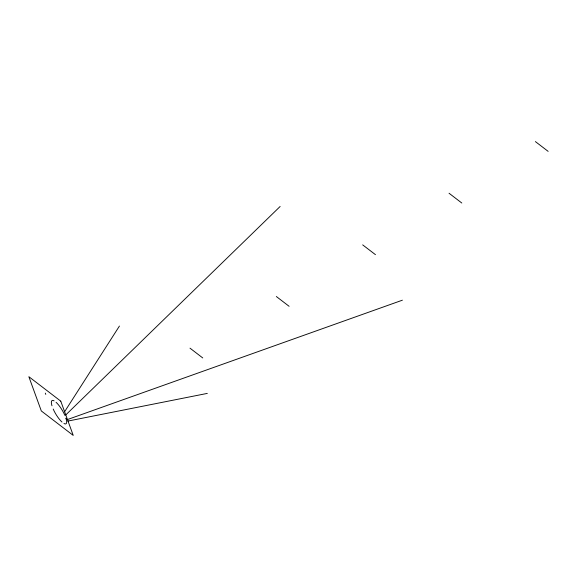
<?xml version="1.0" encoding="UTF-8"?>
<svg xmlns="http://www.w3.org/2000/svg" width="577" height="577" viewBox="0 0 577 577"><rect width="100%" height="100%" fill="white"/><g stroke="black" fill="none" stroke-linecap="round" stroke-linejoin="round"><path stroke-width="0.87" d="M64.559 411.798L119.439 326.048M65.677 415.014L280.141 206.472M67.451 419.558L402.4 300.184M67.87 421.08L207.309 393.399M54.094 400.885L53.12 400.424A13.559 3.743 59.1 0 0 51.836 405.328L51.995 405.782M63.953 423.446L64.927 423.907A13.559 3.743 59.1 0 0 66.211 419.01L66.052 418.556M535.384 141.589L548.15 151.369M449.036 193.23L461.802 203.017M362.688 244.872L375.454 254.659M276.34 296.52L289.106 306.3M189.992 348.162L202.758 357.949M56.056 402.32L56.351 402.558A13.559 3.743 59.1 0 1 63.91 413.291L64.819 415.289M53.228 409.05L54.13 411.048A13.559 3.743 59.1 0 0 61.689 421.773L61.984 422.018M66.211 419.01L65.951 418.145M45.316 393.132L45.778 394.401M60.765 401.152L28.85 376.694L41.32 410.954L73.236 435.411L60.765 401.152"/></g></svg>
